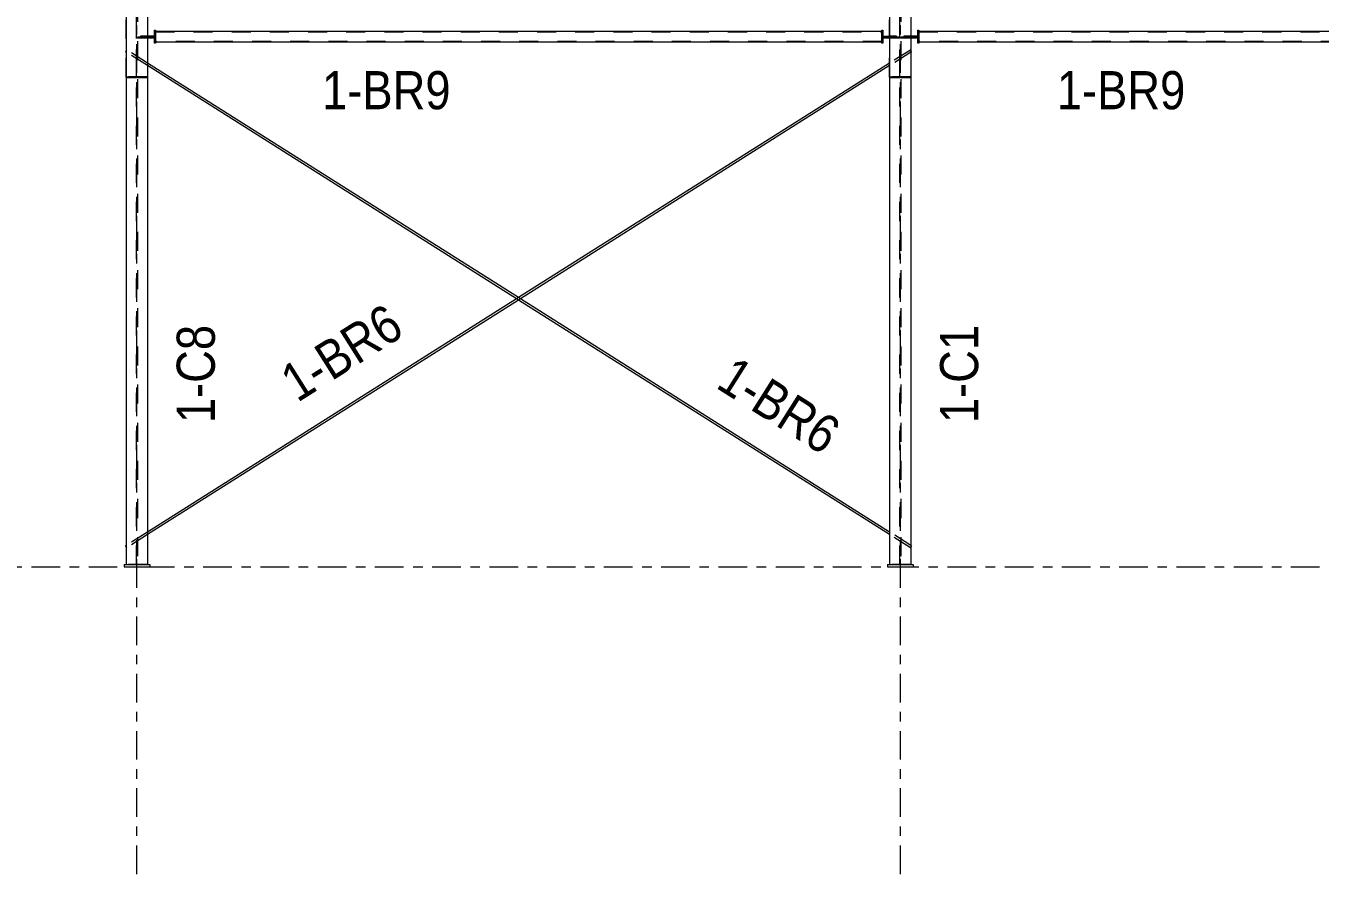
# Model space of a CAD drawing. Header units: millimetres. Extents: x -49 to 1122, y -181 to 639.
# Drawn here: x 91.4 to 227.1, y 427.7 to 516.6 of the extents above; entities that cross this region are included whole.
import ezdxf

# ---------------------------------------------------------------- set-up
doc = ezdxf.new("R2010")
doc.units = ezdxf.units.MM
for name, pattern in [('XKITLINE00', [0]), ('XKITLINE02', [4, 2, -2]), ('XKITLINE03', [6, 3, -1, 1, -1])]:
    doc.linetypes.add(name, pattern=pattern)
for name, color, linetype, lineweight in [('Part', 2, 'Continuous', 0), ('PartMark', 7, 'Continuous', 0), ('S-grid', 1, 'Continuous', 0)]:
    doc.layers.add(name, color=color, linetype=linetype, lineweight=lineweight)
doc.styles.add('ARIAL', font='ARIAL.TTF')

# ---------------------------------------------------------------- blocks, each defined once
blk = doc.blocks.new('*A1701')
at = {"layer": 'S-grid', "color": 1, "linetype": 'XKITLINE03', "lineweight": 0}
blk.add_line((-10, 459.94), (1095.78, 459.94), dxfattribs=at)
blk = doc.blocks.new('*A1704')
at = {"layer": 'S-grid', "color": 1, "linetype": 'XKITLINE03', "lineweight": 0}
blk.add_line((-10, 459.94), (1096.06, 459.94), dxfattribs=at)
blk = doc.blocks.new('*A1741')
at = {"layer": 'Part', "color": 2, "linetype": 'XKITLINE00', "lineweight": 0}
for p, q in [((184.99, 516.06), (261.12, 516.06)), ((184.99, 514.94), (261.12, 514.94))]:
    blk.add_line(p, q, dxfattribs=at)
at = {"layer": 'Part', "color": 7, "linetype": 'XKITLINE02', "lineweight": 0}
for p, q in [((184.99, 516.06), (184.99, 514.94)), ((184.99, 516.01), (261.12, 516.01)), ((261.12, 516.06), (261.12, 514.94)), ((261.12, 514.99), (184.99, 514.99))]:
    blk.add_line(p, q, dxfattribs=at)
blk = doc.blocks.new('*A1770')
at = {"layer": 'S-grid', "color": 1, "linetype": 'XKITLINE03', "lineweight": 0}
for p, q in [((183.06, 548.93), (183.06, 621.33)), ((183.06, 427.72), (183.06, 547))]:
    blk.add_line(p, q, dxfattribs=at)
at = {"layer": 'S-grid', "color": 3, "style": 'ARIAL', "width": 0.85}
blk.add_text('10', height=3, dxfattribs=at).set_placement((180.83, 622.33))
blk = doc.blocks.new('*A1771')
at = {"layer": 'S-grid', "color": 1, "linetype": 'XKITLINE03', "lineweight": 0}
for p, q in [((103.06, 548.93), (103.06, 621.33)), ((103.06, 427.72), (103.06, 547))]:
    blk.add_line(p, q, dxfattribs=at)
at = {"layer": 'S-grid', "color": 3, "style": 'ARIAL', "width": 0.85}
blk.add_text('11', height=3, dxfattribs=at).set_placement((100.83, 622.33))
blk = doc.blocks.new('*A1775')
at = {"layer": 'Part', "color": 7, "linetype": 'XKITLINE02', "lineweight": 0}
for p, q in [((184.12, 514.1), (181.94, 512.72)), ((184.17, 514.03), (184.12, 514.1)), ((184.17, 513.86), (181.94, 512.46)), ((143.06, 488.15), (142.85, 488.01)), ((143.26, 488.01), (143.06, 487.88)), ((104.17, 463.57), (101.94, 462.17)), ((104.17, 463.31), (101.99, 461.93)), ((101.99, 461.93), (101.94, 462))]:
    blk.add_line(p, q, dxfattribs=at)
at = {"layer": 'Part', "color": 2, "linetype": 'XKITLINE00', "lineweight": 0}
for p, q in [((181.94, 512.72), (143.06, 488.15)), ((184.24, 513.91), (184.17, 514.03)), ((184.24, 513.91), (184.17, 513.86)), ((181.94, 512.46), (143.26, 488.01)), ((142.85, 488.01), (104.17, 463.57)), ((143.06, 487.88), (104.17, 463.31)), ((101.94, 462.17), (101.87, 462.12)), ((101.94, 462), (101.87, 462.12))]:
    blk.add_line(p, q, dxfattribs=at)
blk = doc.blocks.new('*A1776')
at = {"layer": 'Part', "color": 7, "linetype": 'XKITLINE02', "lineweight": 0}
for p, q in [((101.99, 514.1), (101.94, 514.03)), ((104.17, 512.72), (101.99, 514.1)), ((104.17, 512.46), (101.94, 513.86)), ((143.06, 487.88), (142.85, 488.01)), ((143.26, 488.01), (143.06, 488.15)), ((184.17, 462.17), (181.94, 463.57)), ((184.12, 461.93), (181.94, 463.31)), ((184.17, 462), (184.12, 461.93))]:
    blk.add_line(p, q, dxfattribs=at)
at = {"layer": 'Part', "color": 2, "linetype": 'XKITLINE00', "lineweight": 0}
for p, q in [((101.94, 514.03), (101.87, 513.91)), ((101.94, 513.86), (101.87, 513.91)), ((143.06, 488.15), (104.17, 512.72)), ((142.85, 488.01), (104.17, 512.46)), ((181.94, 463.31), (143.06, 487.88)), ((181.94, 463.57), (143.26, 488.01)), ((184.24, 462.12), (184.17, 462.17)), ((184.24, 462.12), (184.17, 462))]:
    blk.add_line(p, q, dxfattribs=at)
blk = doc.blocks.new('*A1781')
at = {"layer": 'Part', "color": 2, "linetype": 'XKITLINE00', "lineweight": 0}
for p, q in [((182.33, 559.68), (181.94, 559.68)), ((181.94, 559.68), (181.94, 550.43)), ((184.17, 559.68), (183.78, 559.68)), ((184.17, 559.68), (184.17, 460.17)), ((181.94, 546.18), (181.94, 460.17))]:
    blk.add_line(p, q, dxfattribs=at)
at = {"layer": 'Part', "color": 7, "linetype": 'XKITLINE02', "lineweight": 0}
for p, q in [((183.01, 559.55), (181.94, 559.55)), ((183.78, 559.68), (182.33, 559.68)), ((183.01, 549), (183.01, 559.55)), ((183.11, 559.55), (183.11, 548.87)), ((183.11, 559.55), (184.17, 559.55)), ((181.94, 555.86), (183.01, 555.86)), ((181.94, 555.73), (184.17, 555.73)), ((183.11, 555.86), (184.17, 555.86)), ((183.01, 460.17), (183.01, 546.97)), ((183.11, 547.04), (183.11, 460.17)), ((184.17, 460.17), (181.94, 460.17))]:
    blk.add_line(p, q, dxfattribs=at)
blk = doc.blocks.new('*A1783')
at = {"layer": 'Part', "color": 2, "linetype": 'XKITLINE00', "lineweight": 0}
for p, q in [((102.33, 559.68), (101.94, 559.68)), ((101.94, 559.68), (101.94, 550.43)), ((104.17, 559.68), (103.78, 559.68)), ((104.17, 559.68), (104.17, 460.17)), ((101.94, 546.18), (101.94, 460.17))]:
    blk.add_line(p, q, dxfattribs=at)
at = {"layer": 'Part', "color": 7, "linetype": 'XKITLINE02', "lineweight": 0}
for p, q in [((103.01, 559.55), (101.94, 559.55)), ((103.78, 559.68), (102.33, 559.68)), ((103.01, 549), (103.01, 559.55)), ((103.11, 559.55), (103.11, 548.87)), ((103.11, 559.55), (104.17, 559.55)), ((101.94, 555.86), (103.01, 555.86)), ((101.94, 555.73), (104.17, 555.73)), ((103.11, 555.86), (104.17, 555.86)), ((103.01, 460.17), (103.01, 546.97)), ((103.11, 547.04), (103.11, 460.17)), ((104.17, 460.17), (101.94, 460.17))]:
    blk.add_line(p, q, dxfattribs=at)
blk = doc.blocks.new('*A1786')
at = {"layer": 'Part', "color": 2, "linetype": 'XKITLINE00', "lineweight": 0}
for p, q in [((104.99, 516.06), (181.12, 516.06)), ((104.99, 514.94), (181.12, 514.94))]:
    blk.add_line(p, q, dxfattribs=at)
at = {"layer": 'Part', "color": 7, "linetype": 'XKITLINE02', "lineweight": 0}
for p, q in [((104.99, 516.06), (104.99, 514.94)), ((104.99, 516.01), (181.12, 516.01)), ((181.12, 516.06), (181.12, 514.94)), ((181.12, 514.99), (104.99, 514.99))]:
    blk.add_line(p, q, dxfattribs=at)
blk = doc.blocks.new('*A1854')
at = {"layer": 'Part', "color": 7, "linetype": 'XKITLINE02', "lineweight": 0}
for p, q in [((103.01, 549), (103.01, 555.63)), ((103.01, 555.63), (103.11, 555.63)), ((103.01, 555.57), (103.11, 555.57)), ((103.11, 555.63), (103.11, 548.87)), ((101.94, 550.43), (101.94, 552.64)), ((101.94, 552.64), (103.01, 552.64)), ((101.94, 552.52), (104.17, 552.52)), ((103.11, 552.64), (104.17, 552.64)), ((104.17, 552.64), (104.17, 511.27)), ((103.01, 511.29), (103.01, 546.97)), ((103.11, 547.04), (103.11, 511.29)), ((101.94, 511.27), (101.94, 546.18)), ((104.17, 511.29), (101.94, 511.29)), ((101.94, 511.27), (104.17, 511.27))]:
    blk.add_line(p, q, dxfattribs=at)
blk = doc.blocks.new('*A1856')
at = {"layer": 'Part', "color": 2, "linetype": 'XKITLINE00', "lineweight": 0}
for p, q in [((101.72, 460.17), (101.72, 459.94)), ((101.72, 460.17), (104.39, 460.17)), ((101.72, 459.94), (104.39, 459.94)), ((104.39, 460.17), (104.39, 459.94))]:
    blk.add_line(p, q, dxfattribs=at)
blk = doc.blocks.new('*A1857')
at = {"layer": 'Part', "color": 7, "linetype": 'XKITLINE02', "lineweight": 0}
for p, q in [((103.11, 511.29), (104.11, 511.29)), ((103.11, 511.18), (103.11, 511.29)), ((104.11, 511.18), (103.11, 511.18)), ((103.27, 511.29), (103.27, 511.18)), ((104.11, 511.29), (104.11, 511.18))]:
    blk.add_line(p, q, dxfattribs=at)
blk = doc.blocks.new('*A1858')
at = {"layer": 'Part', "color": 7, "linetype": 'XKITLINE02', "lineweight": 0}
for p, q in [((102.01, 511.29), (103.01, 511.29)), ((102.01, 511.18), (102.01, 511.29)), ((103.01, 511.18), (102.01, 511.18)), ((102.84, 511.29), (102.84, 511.18)), ((103.01, 511.29), (103.01, 511.18))]:
    blk.add_line(p, q, dxfattribs=at)
blk = doc.blocks.new('*A1859')
at = {"layer": 'Part', "color": 7, "linetype": 'XKITLINE02', "lineweight": 0}
for p, q in [((103.11, 515.44), (103.11, 515.33)), ((104.17, 515.44), (103.11, 515.44)), ((103.27, 515.44), (103.27, 515.33)), ((104.17, 515.33), (103.11, 515.33))]:
    blk.add_line(p, q, dxfattribs=at)
at = {"layer": 'Part', "color": 2, "linetype": 'XKITLINE00', "lineweight": 0}
for p, q in [((104.77, 515.44), (104.17, 515.44)), ((104.77, 515.44), (104.77, 515.33)), ((104.77, 515.33), (104.17, 515.33))]:
    blk.add_line(p, q, dxfattribs=at)
blk = doc.blocks.new('*A1860')
at = {"layer": 'Part', "color": 7, "linetype": 'XKITLINE02', "lineweight": 0}
for p, q in [((103.44, 515.56), (103.44, 515.44)), ((104.17, 515.56), (103.44, 515.56)), ((104.77, 515.44), (103.44, 515.44))]:
    blk.add_line(p, q, dxfattribs=at)
at = {"layer": 'Part', "color": 2, "linetype": 'XKITLINE00', "lineweight": 0}
for p, q in [((104.88, 515.56), (104.17, 515.56)), ((104.88, 515.44), (104.77, 515.44)), ((104.88, 515.56), (104.88, 515.44))]:
    blk.add_line(p, q, dxfattribs=at)
blk = doc.blocks.new('*A1861')
at = {"layer": 'Part', "color": 2, "linetype": 'XKITLINE00', "lineweight": 0}
for p, q in [((104.88, 514.83), (104.88, 516.17)), ((104.88, 516.17), (104.99, 516.17)), ((104.99, 516.17), (104.99, 514.83)), ((104.99, 514.83), (104.88, 514.83))]:
    blk.add_line(p, q, dxfattribs=at)
blk = doc.blocks.new('*A1909')
at = {"layer": 'Part', "color": 7, "linetype": 'XKITLINE02', "lineweight": 0}
for p, q in [((183.01, 549), (183.01, 555.63)), ((183.01, 555.63), (183.11, 555.63)), ((183.01, 555.57), (183.11, 555.57)), ((183.11, 555.63), (183.11, 548.87)), ((181.94, 550.43), (181.94, 552.64)), ((181.94, 552.64), (183.01, 552.64)), ((181.94, 552.52), (184.17, 552.52)), ((183.11, 552.64), (184.17, 552.64)), ((184.17, 552.64), (184.17, 511.27)), ((183.01, 511.29), (183.01, 546.97)), ((183.11, 547.04), (183.11, 511.29)), ((181.94, 511.27), (181.94, 546.18)), ((184.17, 511.29), (181.94, 511.29)), ((181.94, 511.27), (184.17, 511.27))]:
    blk.add_line(p, q, dxfattribs=at)
blk = doc.blocks.new('*A1910')
at = {"layer": 'Part', "color": 2, "linetype": 'XKITLINE00', "lineweight": 0}
for p, q in [((181.72, 460.17), (181.72, 459.94)), ((181.72, 460.17), (184.39, 460.17)), ((181.72, 459.94), (184.39, 459.94)), ((184.39, 460.17), (184.39, 459.94))]:
    blk.add_line(p, q, dxfattribs=at)
blk = doc.blocks.new('*A1911')
at = {"layer": 'Part', "color": 7, "linetype": 'XKITLINE02', "lineweight": 0}
for p, q in [((183.11, 511.29), (184.11, 511.29)), ((183.11, 511.18), (183.11, 511.29)), ((184.11, 511.18), (183.11, 511.18)), ((183.27, 511.29), (183.27, 511.18)), ((184.11, 511.29), (184.11, 511.18))]:
    blk.add_line(p, q, dxfattribs=at)
blk = doc.blocks.new('*A1912')
at = {"layer": 'Part', "color": 7, "linetype": 'XKITLINE02', "lineweight": 0}
for p, q in [((182.01, 511.29), (183.01, 511.29)), ((182.01, 511.18), (182.01, 511.29)), ((183.01, 511.18), (182.01, 511.18)), ((182.84, 511.29), (182.84, 511.18)), ((183.01, 511.29), (183.01, 511.18))]:
    blk.add_line(p, q, dxfattribs=at)
blk = doc.blocks.new('*A1913')
at = {"layer": 'Part', "color": 2, "linetype": 'XKITLINE00', "lineweight": 0}
for p, q in [((181.94, 515.44), (181.34, 515.44)), ((181.34, 515.33), (181.34, 515.44)), ((181.94, 515.33), (181.34, 515.33))]:
    blk.add_line(p, q, dxfattribs=at)
at = {"layer": 'Part', "color": 7, "linetype": 'XKITLINE02', "lineweight": 0}
for p, q in [((183.01, 515.44), (181.94, 515.44)), ((182.84, 515.44), (182.84, 515.33)), ((183.01, 515.44), (183.01, 515.33)), ((183.01, 515.33), (181.94, 515.33))]:
    blk.add_line(p, q, dxfattribs=at)
blk = doc.blocks.new('*A1914')
at = {"layer": 'Part', "color": 2, "linetype": 'XKITLINE00', "lineweight": 0}
for p, q in [((181.23, 515.44), (181.23, 515.56)), ((181.23, 515.56), (181.94, 515.56)), ((181.34, 515.44), (181.23, 515.44))]:
    blk.add_line(p, q, dxfattribs=at)
at = {"layer": 'Part', "color": 7, "linetype": 'XKITLINE02', "lineweight": 0}
for p, q in [((182.67, 515.44), (181.34, 515.44)), ((182.67, 515.56), (181.94, 515.56)), ((182.67, 515.44), (182.67, 515.56))]:
    blk.add_line(p, q, dxfattribs=at)
blk = doc.blocks.new('*A1915')
at = {"layer": 'Part', "color": 2, "linetype": 'XKITLINE00', "lineweight": 0}
for p, q in [((181.12, 514.83), (181.12, 516.17)), ((181.12, 516.17), (181.23, 516.17)), ((181.23, 516.17), (181.23, 514.83)), ((181.23, 514.83), (181.12, 514.83))]:
    blk.add_line(p, q, dxfattribs=at)
blk = doc.blocks.new('*A1916')
at = {"layer": 'Part', "color": 7, "linetype": 'XKITLINE02', "lineweight": 0}
for p, q in [((183.11, 515.44), (183.11, 515.33)), ((184.17, 515.44), (183.11, 515.44)), ((183.27, 515.44), (183.27, 515.33)), ((184.17, 515.33), (183.11, 515.33))]:
    blk.add_line(p, q, dxfattribs=at)
at = {"layer": 'Part', "color": 2, "linetype": 'XKITLINE00', "lineweight": 0}
for p, q in [((184.77, 515.44), (184.17, 515.44)), ((184.77, 515.44), (184.77, 515.33)), ((184.77, 515.33), (184.17, 515.33))]:
    blk.add_line(p, q, dxfattribs=at)
blk = doc.blocks.new('*A1917')
at = {"layer": 'Part', "color": 7, "linetype": 'XKITLINE02', "lineweight": 0}
for p, q in [((183.44, 515.56), (183.44, 515.44)), ((184.17, 515.56), (183.44, 515.56)), ((184.77, 515.44), (183.44, 515.44))]:
    blk.add_line(p, q, dxfattribs=at)
at = {"layer": 'Part', "color": 2, "linetype": 'XKITLINE00', "lineweight": 0}
for p, q in [((184.88, 515.56), (184.17, 515.56)), ((184.88, 515.44), (184.77, 515.44)), ((184.88, 515.56), (184.88, 515.44))]:
    blk.add_line(p, q, dxfattribs=at)
blk = doc.blocks.new('*A1918')
at = {"layer": 'Part', "color": 2, "linetype": 'XKITLINE00', "lineweight": 0}
for p, q in [((184.88, 514.83), (184.88, 516.17)), ((184.88, 516.17), (184.99, 516.17)), ((184.99, 516.17), (184.99, 514.83)), ((184.99, 514.83), (184.88, 514.83))]:
    blk.add_line(p, q, dxfattribs=at)
blk = doc.blocks.new('*A2723')
at = {"layer": 'PartMark', "color": 3, "style": 'ARIAL', "width": 0.85}
blk.add_text('1-BR6', height=4, rotation=32.2919, dxfattribs=at).set_placement((119.87, 477.1))
blk = doc.blocks.new('*A2724')
at = {"layer": 'PartMark', "color": 3, "style": 'ARIAL', "width": 0.85}
blk.add_text('1-BR6', height=4, rotation=-32.2919, dxfattribs=at).set_placement((163.6, 478.77))
blk = doc.blocks.new('*A2725')
at = {"layer": 'PartMark', "color": 3, "style": 'ARIAL', "width": 0.85}
blk.add_text('1-C1', height=4, rotation=90.0002, dxfattribs=at).set_placement((191.22, 474.99))
blk = doc.blocks.new('*A2726')
at = {"layer": 'PartMark', "color": 3, "style": 'ARIAL', "width": 0.85}
blk.add_text('1-C8', height=4, rotation=90.0002, dxfattribs=at).set_placement((111.22, 474.99))
blk = doc.blocks.new('*A2729')
at = {"layer": 'PartMark', "color": 3, "style": 'ARIAL', "width": 0.85}
blk.add_text('1-BR9', height=4, dxfattribs=at).set_placement((122.46, 507.89))
blk = doc.blocks.new('*A2730')
at = {"layer": 'PartMark', "color": 3, "style": 'ARIAL', "width": 0.85}
blk.add_text('1-BR9', height=4, dxfattribs=at).set_placement((199.46, 507.89))

msp = doc.modelspace()

# ---------------------------------------------------------------- block references
at = {"lineweight": 0}
for name in ['*A1771', '*A1770', '*A1783', '*A1781', '*A1854', '*A1909', '*A1859', '*A1860', '*A1861', '*A1786', '*A1915', '*A1914', '*A1913', '*A1916', '*A1917', '*A1918', '*A1741', '*A1775', '*A1776', '*A2729', '*A2730', '*A1858', '*A1857', '*A1912', '*A1911', '*A2723', '*A2726', '*A2725', '*A2724', '*A1701', '*A1704', '*A1856', '*A1910']:
    msp.add_blockref(name, (0, 0), dxfattribs=at)

doc.saveas('drawing.dxf')
